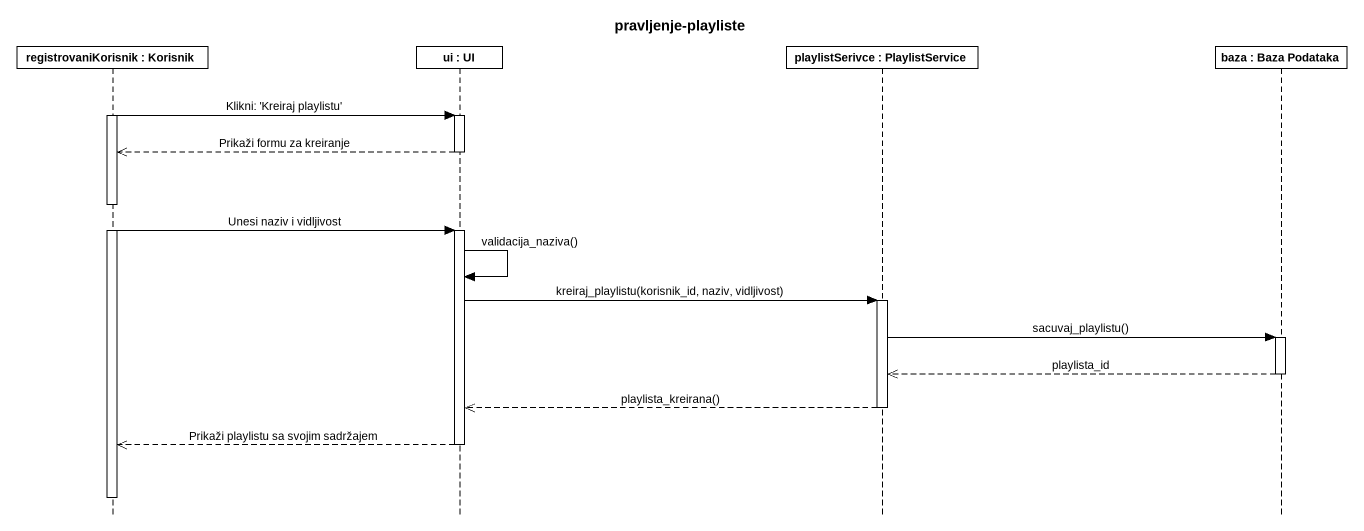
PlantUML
@startuml
title pravljenje-playliste
hide footbox
participant "registrovaniKorisnik : Korisnik" as registrovaniKorisnik
participant "ui : UI" as ui
participant "playlistSerivce : PlaylistService" as playlistSerivce
participant "baza : Baza Podataka" as baza

activate registrovaniKorisnik
registrovaniKorisnik -> ui : Klikni: 'Kreiraj playlistu'
activate ui
ui -->> registrovaniKorisnik : Prikaži formu za kreiranje
deactivate ui
registrovaniKorisnik -> ui : Unesi naziv i vidljivost
activate ui
ui -> ui : validacija_naziva()
ui -> playlistSerivce : kreiraj_playlistu(korisnik_id, naziv, vidljivost)
activate playlistSerivce
playlistSerivce -> baza : sacuvaj_playlistu()
activate baza
baza -->> playlistSerivce : playlista_id
deactivate baza
playlistSerivce -->> ui : playlista_kreirana()
deactivate playlistSerivce
ui -->> registrovaniKorisnik : Prikaži playlistu sa svojim sadržajem
deactivate ui
deactivate registrovaniKorisnik
@enduml
